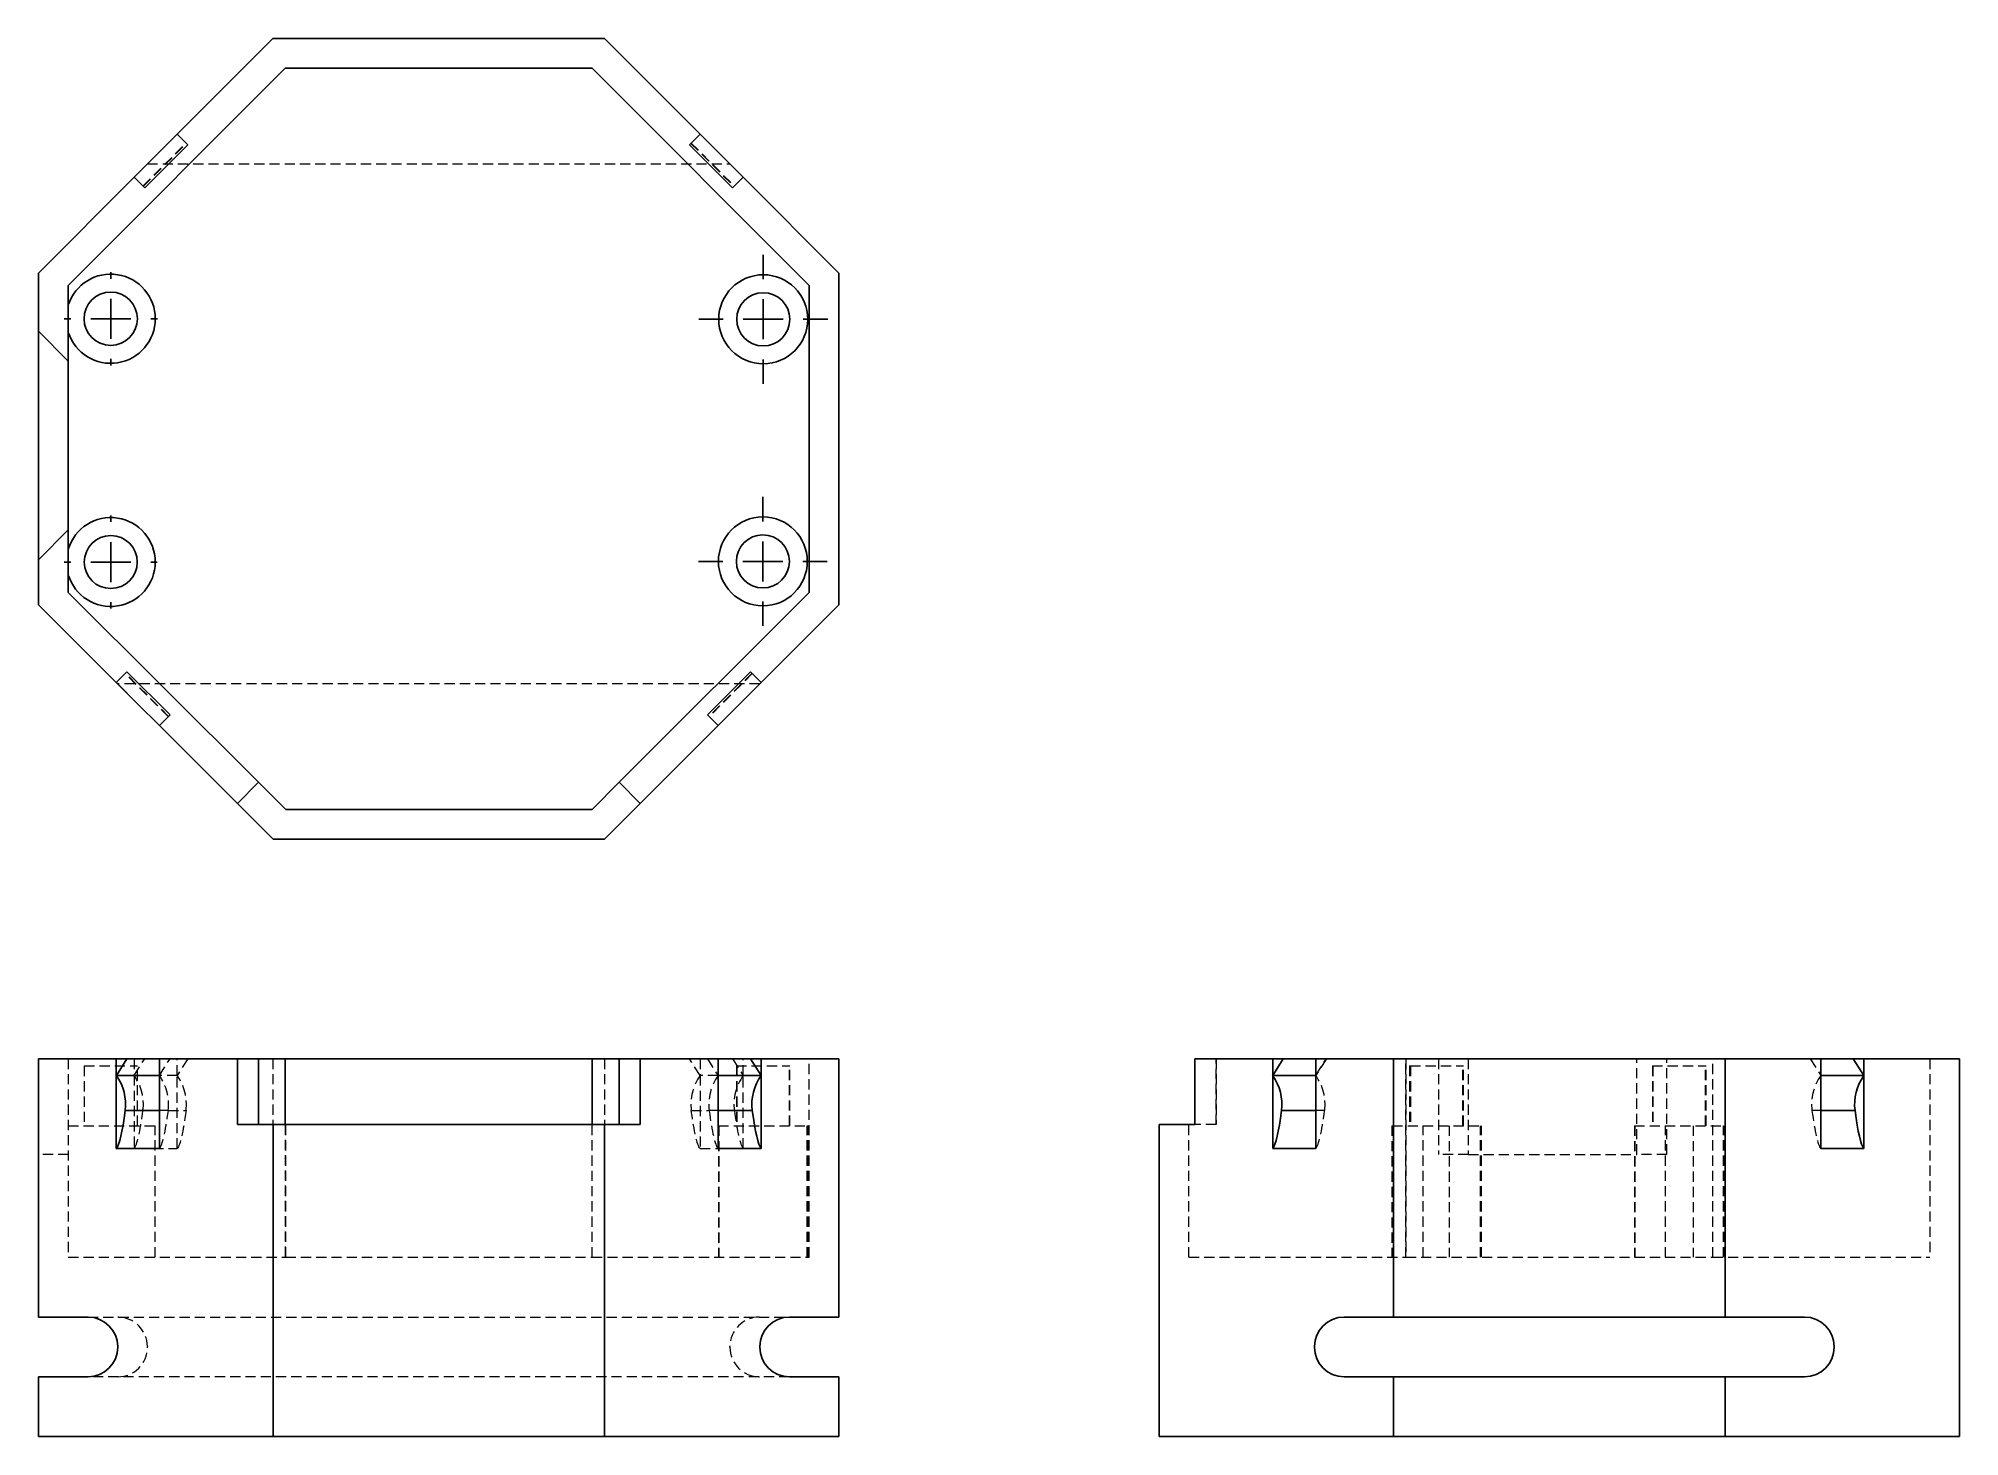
# Model space of a CAD drawing. Header units: millimetres. Extents: x 33 to 273, y 33 to 208.
import ezdxf

# ---------------------------------------------------------------- set-up
doc = ezdxf.new("R2010")
doc.units = ezdxf.units.MM
doc.linetypes.add('HIDDEN', pattern=[1.905, 1.27, -0.635])
doc.layers.add('10', color=7, linetype='Continuous')

# ---------------------------------------------------------------- blocks, each defined once
blk = doc.blocks.new('SW_CENTERMARKSYMBOL_0')
at = {"layer": '10', "color": 0}
for p, q in [((0, 5), (0, 5.83)), ((0, 0), (0, 2.5)), ((-5, 0), (-5.83, 0)), ((0, 0), (-2.5, 0)), ((0, 0), (0, -2.5)), ((0, 0), (2.5, 0)), ((5, 0), (5.83, 0)), ((0, -5), (0, -5.83))]:
    blk.add_line(p, q, dxfattribs=at)
blk = doc.blocks.new('SW_CENTERMARKSYMBOL_1')
at = {"layer": '10', "color": 0}
for p, q in [((0, 5), (0, 8.05)), ((0, 0), (0, 2.5)), ((-5, 0), (-8.05, 0)), ((0, 0), (-2.5, 0)), ((0, 0), (0, -2.5)), ((0, 0), (2.5, 0)), ((5, 0), (8.05, 0)), ((0, -5), (0, -8.05))]:
    blk.add_line(p, q, dxfattribs=at)
blk = doc.blocks.new('SW_CENTERMARKSYMBOL_2')
at = {"layer": '10', "color": 0}
for p, q in [((0, 5), (0, 5.81)), ((0, 0), (0, 2.5)), ((-5, 0), (-5.81, 0)), ((0, 0), (-2.5, 0)), ((0, 0), (0, -2.5)), ((0, 0), (2.5, 0)), ((5, 0), (5.81, 0)), ((0, -5), (0, -5.81))]:
    blk.add_line(p, q, dxfattribs=at)
blk = doc.blocks.new('SW_CENTERMARKSYMBOL_3')
at = {"layer": '10', "color": 0}
for p, q in [((0, 5), (0, 8.06)), ((0, 0), (0, 2.5)), ((-5, 0), (-8.06, 0)), ((0, 0), (-2.5, 0)), ((0, 0), (0, -2.5)), ((0, 0), (2.5, 0)), ((5, 0), (8.06, 0)), ((0, -5), (0, -8.06))]:
    blk.add_line(p, q, dxfattribs=at)

msp = doc.modelspace()

# ---------------------------------------------------------------- linework, layer by layer
at = {"color": 7, "linetype": 'Continuous', "lineweight": 25}
for p, q in [((62.29, 208), (50.34, 196.05)), ((62.29, 208), (103.71, 208)), ((115.66, 196.05), (103.71, 208)), ((36.73, 177.17), (63.83, 204.27)), ((63.83, 204.27), (102.17, 204.27)), ((102.17, 204.27), (129.27, 177.17)), ((50.34, 196.05), (44.95, 190.66)), ((51.66, 194.72), (46.28, 189.34)), ((50.34, 196.05), (51.66, 194.72)), ((114.34, 194.72), (115.66, 196.05)), ((119.72, 189.34), (114.34, 194.72)), ((121.05, 190.66), (115.66, 196.05)), ((44.95, 190.66), (33, 178.71)), ((46.28, 189.34), (44.95, 190.66)), ((121.05, 190.66), (119.72, 189.34)), ((133, 178.71), (121.05, 190.66)), ((33, 171.43), (33, 178.71)), ((133, 178.71), (133, 137.29)), ((36.73, 167.7), (36.73, 177.17)), ((129.27, 177.17), (129.27, 138.83)), ((33, 171.43), (36.73, 167.7)), ((33, 142.9), (33, 171.43)), ((36.73, 146.63), (36.73, 167.7)), ((36.73, 146.63), (33, 142.9)), ((36.73, 138.83), (36.73, 146.63)), ((33, 137.29), (33, 142.9)), ((42.73, 127.57), (33, 137.29)), ((60.49, 115.12), (36.73, 138.83)), ((129.27, 138.83), (105.55, 115.12)), ((133, 137.29), (123.29, 127.57)), ((42.73, 127.57), (44.06, 128.9)), ((45.43, 124.88), (42.73, 127.57)), ((45.43, 124.88), (42.74, 127.57)), ((44.06, 128.9), (49.44, 123.52)), ((116.58, 123.52), (121.96, 128.9)), ((117.9, 122.19), (123.29, 127.57)), ((121.96, 128.9), (123.29, 127.57)), ((48.12, 122.19), (45.43, 124.88)), ((49.44, 123.52), (48.12, 122.19)), ((117.9, 122.19), (116.58, 123.52)), ((57.86, 112.48), (48.12, 122.19)), ((117.9, 122.19), (108.19, 112.48)), ((57.86, 112.48), (60.49, 115.12)), ((60.49, 115.12), (63.89, 111.73)), ((102.17, 111.73), (105.55, 115.12)), ((105.55, 115.12), (108.19, 112.48)), ((62.34, 108), (57.86, 112.48)), ((63.89, 111.73), (102.17, 111.73)), ((108.19, 112.48), (103.71, 108)), ((103.71, 108), (62.34, 108)), ((33, 80.58), (33, 48.34)), ((42.73, 80.58), (33, 80.58)), ((42.73, 69.39), (42.73, 80.58)), ((42.73, 80.58), (44.06, 80.58)), ((44.06, 80.58), (42.74, 78.51)), ((44.06, 80.58), (48.12, 80.58)), ((48.12, 80.58), (48.12, 78.51)), ((57.86, 80.58), (48.12, 80.58)), ((57.86, 72.37), (57.86, 80.58)), ((57.86, 80.58), (60.49, 80.58)), ((60.49, 80.58), (60.49, 72.37)), ((60.49, 80.58), (63.83, 80.58)), ((63.83, 80.58), (63.83, 72.37)), ((63.83, 80.58), (102.17, 80.58)), ((102.17, 80.58), (102.17, 72.37)), ((102.17, 80.58), (105.55, 80.58)), ((105.55, 80.58), (108.19, 80.58)), ((105.55, 72.37), (105.55, 80.58)), ((108.19, 80.58), (108.19, 72.37)), ((117.9, 80.58), (108.19, 80.58)), ((117.9, 78.51), (117.9, 80.58)), ((117.9, 80.58), (121.96, 80.58)), ((123.29, 78.51), (121.96, 80.58)), ((121.96, 80.58), (123.29, 80.58)), ((133, 80.58), (123.29, 80.58)), ((123.29, 80.58), (123.29, 78.51)), ((133, 80.58), (133, 48.34)), ((177.48, 80.58), (177.48, 72.37)), ((187.19, 80.58), (177.48, 80.58)), ((187.19, 78.51), (187.19, 80.58)), ((188.52, 80.58), (187.19, 78.51)), ((187.19, 80.58), (188.52, 80.58)), ((188.52, 80.58), (192.57, 80.58)), ((192.57, 80.58), (192.57, 78.51)), ((202.29, 80.58), (192.57, 80.58)), ((202.29, 80.58), (202.29, 48.34)), ((243.71, 80.58), (202.29, 80.58)), ((243.71, 80.58), (243.71, 48.34)), ((243.71, 80.58), (255.66, 80.58)), ((255.66, 78.51), (255.66, 80.58)), ((255.66, 80.58), (259.72, 80.58)), ((261.05, 78.51), (259.72, 80.58)), ((259.72, 80.58), (261.05, 80.58)), ((261.05, 80.58), (273, 80.58)), ((261.05, 80.58), (261.05, 78.51)), ((273, 80.58), (273, 33.42)), ((45.43, 78.51), (42.74, 78.51)), ((45.43, 78.51), (48.12, 78.5)), ((48.12, 78.51), (45.43, 78.51)), ((48.12, 78.5), (48.12, 69.39)), ((117.9, 69.39), (117.9, 78.51)), ((117.9, 78.51), (123.29, 78.51)), ((123.29, 78.51), (123.29, 69.39)), ((187.19, 69.39), (187.19, 78.51)), ((187.19, 78.51), (192.57, 78.51)), ((192.57, 78.51), (192.57, 69.39)), ((255.66, 69.39), (255.66, 78.51)), ((255.66, 78.51), (261.05, 78.51)), ((261.05, 78.51), (261.05, 69.39)), ((48.12, 74.12), (43.85, 74.12)), ((62.34, 72.37), (57.86, 72.37)), ((62.34, 72.37), (62.34, 33.42)), ((103.71, 72.37), (62.34, 72.37)), ((103.71, 72.37), (103.71, 33.42)), ((108.19, 72.37), (103.71, 72.37)), ((122.18, 74.12), (117.9, 74.12)), ((173, 72.37), (173, 33.42)), ((177.48, 72.37), (173, 72.37)), ((192.57, 74.12), (188.3, 74.12)), ((259.94, 74.12), (255.66, 74.12)), ((45.43, 69.39), (42.73, 69.39)), ((123.29, 69.39), (117.9, 69.39)), ((192.57, 69.39), (187.19, 69.39)), ((261.05, 69.39), (255.66, 69.39)), ((39.2, 48.34), (33, 48.34)), ((133, 48.34), (126.81, 48.34)), ((202.29, 48.34), (196.1, 48.34)), ((243.71, 48.34), (202.29, 48.34)), ((253.63, 48.34), (243.71, 48.34)), ((42.9, 44.57), (42.9, 44.65)), ((123.11, 44.65), (123.11, 44.57)), ((192.4, 44.65), (192.4, 44.57)), ((257.33, 44.57), (257.33, 44.65)), ((33, 40.88), (33, 33.42)), ((33, 40.88), (39.2, 40.88)), ((126.81, 40.88), (133, 40.88)), ((133, 40.88), (133, 33.42)), ((196.1, 40.88), (202.29, 40.88)), ((202.29, 40.88), (202.29, 33.42)), ((202.29, 40.88), (243.71, 40.88)), ((243.71, 40.88), (243.71, 33.42)), ((243.71, 40.88), (253.63, 40.88)), ((62.34, 33.42), (33, 33.42)), ((103.71, 33.42), (62.34, 33.42)), ((133, 33.42), (103.71, 33.42)), ((202.29, 33.42), (173, 33.42)), ((243.71, 33.42), (202.29, 33.42)), ((243.71, 33.42), (273, 33.42))]:
    msp.add_line(p, q, dxfattribs=at)
at = {"color": 7, "linetype": 'HIDDEN', "lineweight": 18}
for p, q in [((46.06, 189.56), (51.44, 194.94)), ((46.1, 189.52), (51.48, 194.9)), ((114.52, 194.9), (119.9, 189.52)), ((114.56, 194.94), (119.94, 189.56)), ((46.62, 192.33), (119.38, 192.33)), ((123.11, 127.4), (42.9, 127.4)), ((49.23, 123.3), (43.85, 128.68)), ((49.26, 123.33), (43.88, 128.72)), ((122.14, 128.72), (116.76, 123.34)), ((122.18, 128.68), (116.79, 123.3)), ((36.73, 80.58), (36.73, 55.81)), ((38.7, 79.69), (38.73, 79.69)), ((38.7, 79.69), (38.7, 72.22)), ((38.73, 79.69), (45.36, 79.69)), ((38.73, 79.69), (38.73, 72.22)), ((44.95, 78.51), (46.28, 80.58)), ((44.95, 80.58), (44.95, 78.51)), ((45.36, 79.69), (45.36, 79.69)), ((45.36, 72.22), (45.36, 79.69)), ((45.36, 72.22), (45.36, 79.69)), ((48.12, 78.51), (49.44, 80.58)), ((51.66, 80.58), (50.34, 78.51)), ((50.34, 78.51), (50.34, 80.58)), ((62.29, 80.58), (62.29, 33.42)), ((103.71, 80.58), (103.71, 72.37)), ((115.66, 78.51), (114.34, 80.58)), ((115.66, 80.58), (115.66, 78.51)), ((116.58, 80.58), (117.9, 78.51)), ((119.72, 80.58), (121.05, 78.51)), ((120.19, 79.69), (126.81, 79.69)), ((120.19, 79.69), (120.19, 72.22)), ((120.24, 79.69), (120.24, 72.22)), ((121.05, 78.51), (121.05, 80.58)), ((126.81, 79.69), (126.87, 79.69)), ((126.81, 72.22), (126.81, 79.69)), ((126.87, 72.22), (126.87, 79.69)), ((129.27, 55.81), (129.27, 80.58)), ((180.12, 72.37), (180.12, 80.58)), ((180.12, 80.58), (180.12, 72.37)), ((187.19, 78.51), (188.52, 80.58)), ((187.19, 80.58), (187.19, 78.51)), ((192.57, 78.51), (193.9, 80.58)), ((193.9, 80.58), (192.57, 78.51)), ((192.57, 69.39), (192.57, 80.58)), ((202.29, 80.58), (202.29, 48.34)), ((203.83, 55.81), (203.83, 80.58)), ((203.83, 80.58), (203.83, 55.81)), ((204.3, 79.69), (204.39, 79.69)), ((204.3, 79.69), (204.3, 72.22)), ((204.39, 79.69), (211.02, 79.69)), ((204.39, 79.69), (204.39, 72.22)), ((207.9, 80.58), (207.9, 68.64)), ((210.93, 72.22), (210.93, 79.69)), ((211.02, 72.22), (211.02, 79.69)), ((211.63, 80.58), (211.63, 68.64)), ((232.7, 68.64), (232.7, 80.58)), ((234.62, 79.69), (241.25, 79.69)), ((234.62, 79.69), (234.62, 72.22)), ((234.67, 79.69), (234.67, 72.22)), ((236.43, 68.64), (236.43, 80.58)), ((241.25, 79.69), (241.33, 79.69)), ((241.25, 72.22), (241.25, 79.69)), ((241.33, 72.22), (241.33, 79.69)), ((242.17, 55.81), (242.17, 80.58)), ((254.34, 80.58), (255.66, 78.51)), ((269.27, 80.58), (269.27, 55.81)), ((44.95, 78.51), (44.95, 69.39)), ((50.34, 78.51), (45.43, 78.51)), ((50.34, 69.39), (50.34, 78.51)), ((117.9, 78.51), (115.66, 78.51)), ((115.66, 78.51), (115.66, 69.39)), ((121.05, 69.39), (121.05, 78.51)), ((187.19, 78.51), (189.88, 78.51)), ((189.88, 78.51), (187.19, 78.5)), ((187.19, 78.5), (187.19, 69.39)), ((36.73, 72.22), (47.59, 72.22)), ((47.59, 72.22), (47.6, 72.22)), ((47.59, 55.81), (47.59, 72.22)), ((47.6, 55.81), (47.6, 72.22)), ((49.23, 74.12), (48.12, 74.12)), ((49.23, 74.12), (51.44, 74.12)), ((63.83, 72.37), (63.83, 55.81)), ((63.89, 55.81), (63.89, 72.37)), ((102.17, 55.81), (102.17, 72.37)), ((114.56, 74.12), (116.79, 74.12)), ((117.9, 74.12), (116.79, 74.12)), ((117.95, 72.22), (129.05, 72.22)), ((117.95, 72.22), (117.95, 55.81)), ((118, 72.22), (118, 55.81)), ((129.05, 72.22), (129.11, 72.22)), ((129.05, 55.81), (129.05, 72.22)), ((129.11, 55.81), (129.11, 72.22)), ((176.73, 55.81), (176.73, 72.37)), ((180.12, 72.37), (177.48, 72.37)), ((180.12, 72.37), (180.12, 72.37)), ((188.3, 74.12), (188.3, 74.12)), ((193.68, 74.12), (192.57, 74.12)), ((202.06, 72.22), (202.15, 72.22)), ((202.06, 72.22), (202.06, 55.81)), ((202.15, 72.22), (213.26, 72.22)), ((202.15, 72.22), (202.15, 55.81)), ((205.99, 55.81), (205.99, 72.22)), ((209.25, 72.22), (209.25, 55.81)), ((213.17, 55.81), (213.17, 72.22)), ((213.26, 55.81), (213.26, 72.22)), ((232.38, 72.22), (243.49, 72.22)), ((232.38, 72.22), (232.38, 55.81)), ((232.43, 72.22), (232.43, 55.81)), ((236.28, 55.81), (236.28, 72.22)), ((239.72, 72.22), (239.72, 55.81)), ((243.49, 72.22), (243.57, 72.22)), ((243.49, 55.81), (243.49, 72.22)), ((243.57, 55.81), (243.57, 72.22)), ((255.66, 74.12), (254.56, 74.12)), ((36.73, 68.64), (33, 68.64)), ((45.43, 69.39), (50.34, 69.39)), ((115.66, 69.39), (117.9, 69.39)), ((211.63, 68.64), (207.9, 68.64)), ((211.63, 68.64), (232.7, 68.64)), ((236.43, 68.64), (232.7, 68.64)), ((36.73, 55.81), (63.89, 55.81)), ((63.89, 55.81), (102.17, 55.81)), ((102.17, 55.81), (129.27, 55.81)), ((176.73, 55.81), (203.83, 55.81)), ((203.83, 55.81), (242.17, 55.81)), ((242.17, 55.81), (269.27, 55.81)), ((39.2, 48.34), (126.81, 48.34)), ((46.62, 44.65), (46.62, 44.57)), ((119.38, 44.57), (119.38, 44.65)), ((126.81, 40.88), (39.2, 40.88)), ((202.29, 40.88), (202.29, 33.42))]:
    msp.add_line(p, q, dxfattribs=at)
at = {"color": 7, "linetype": 'Continuous', "lineweight": 25, "flags": 128}
msp.add_lwpolyline([(48.12, 69.39), (46.61, 69.39), (45.43, 69.39)], dxfattribs=at)
at = {"color": 7, "linetype": 'HIDDEN', "lineweight": 18, "flags": 128}
msp.add_lwpolyline([(187.19, 69.39), (188.7, 69.39), (189.88, 69.39)], dxfattribs=at)
at = {"color": 7, "linetype": 'Continuous', "lineweight": 25}
for centre, radius in [((123.55, 172.93), 5.56), ((42.03, 173), 3.33), ((123.55, 172.93), 3.32), ((123.5, 142.7), 5.55), ((42.04, 142.62), 3.31), ((123.5, 142.7), 3.31)]:
    msp.add_circle(centre, radius, dxfattribs=at)
for centre, radius, start, end in [((42.03, 173), 5.57, 197.9556, 162.0444), ((42.04, 142.62), 5.55, 197.0317, 162.9683), ((37.62, 74.88), 6.27, 353.0632, 35.3133), ((128.4, 74.88), 6.27, 144.6867, 186.9368), ((182.07, 74.88), 6.27, 353.0632, 35.3133), ((266.16, 74.88), 6.27, 144.6867, 186.9368), ((126.81, 44.65), 3.69, 90, 180), ((196.1, 44.65), 3.69, 90, 180), ((253.63, 44.65), 3.69, 0, 90), ((126.81, 44.57), 3.69, 180, 270), ((196.1, 44.57), 3.69, 180, 270), ((253.63, 44.57), 3.69, 270, 0)]:
    msp.add_arc(centre, radius, start, end, dxfattribs=at)
at = {"color": 7, "linetype": 'HIDDEN', "lineweight": 18}
for centre, radius, start, end in [((39.84, 74.88), 6.27, 353.0632, 35.3133), ((43, 74.88), 6.27, 353.0676, 35.2662), ((45.22, 74.88), 6.27, 353.0632, 35.3133), ((120.78, 74.88), 6.27, 144.6867, 186.9368), ((123.02, 74.88), 6.27, 144.6867, 186.9368), ((126.16, 74.88), 6.27, 144.6867, 186.9368), ((182.07, 74.88), 6.27, 353.0676, 35.2662), ((187.46, 74.88), 6.27, 353.0632, 35.3133), ((187.46, 74.88), 6.27, 353.0632, 35.3133), ((260.78, 74.88), 6.27, 144.6867, 186.9368), ((42.92, 44.65), 3.69, 0, 90), ((123.08, 44.65), 3.69, 90, 180), ((42.92, 44.57), 3.69, 270, 0), ((123.08, 44.57), 3.69, 180, 270)]:
    msp.add_arc(centre, radius, start, end, dxfattribs=at)
at = {"color": 7, "linetype": 'Continuous', "lineweight": 25}
for centre, start_param, end_param in [((39.2, 44.65), 0, 1.570796), ((39.2, 44.57), 4.712389, 6.283185)]:
    msp.add_ellipse(centre, major_axis=(3.7, 0), ratio=0.998083, start_param=start_param, end_param=end_param, dxfattribs=at)
for points in [[(43.85, 74.12), (43.49, 71.42), (43.12, 69.84), (42.74, 69.39)], [(123.29, 69.39), (122.91, 69.84), (122.54, 71.42), (122.18, 74.12)], [(188.3, 74.12), (187.94, 71.42), (187.57, 69.84), (187.19, 69.39)], [(261.05, 69.39), (260.67, 69.84), (260.3, 71.42), (259.94, 74.12)]]:
    msp.add_open_spline(points, degree=3, dxfattribs=at)
at = {"color": 7, "linetype": 'HIDDEN', "lineweight": 18}
for points in [[(44.95, 69.39), (45.33, 69.84), (45.7, 71.42), (46.06, 74.12)], [(48.12, 69.39), (48.5, 69.85), (48.87, 71.42), (49.23, 74.12)], [(51.44, 74.12), (51.08, 71.42), (50.72, 69.84), (50.34, 69.39)], [(115.66, 69.39), (115.28, 69.84), (114.92, 71.42), (114.56, 74.12)], [(116.79, 74.12), (117.15, 71.42), (117.52, 69.84), (117.9, 69.39)], [(119.94, 74.12), (120.3, 71.42), (120.67, 69.84), (121.05, 69.39)], [(192.57, 69.39), (192.95, 69.84), (193.32, 71.42), (193.68, 74.12)], [(254.56, 74.12), (254.92, 71.42), (255.28, 69.84), (255.66, 69.39)]]:
    msp.add_open_spline(points, degree=3, dxfattribs=at)

# ---------------------------------------------------------------- block references
at = {"layer": '10'}
for name, p in [('SW_CENTERMARKSYMBOL_3', (123.55, 172.93)), ('SW_CENTERMARKSYMBOL_0', (42.03, 173)), ('SW_CENTERMARKSYMBOL_1', (123.5, 142.7)), ('SW_CENTERMARKSYMBOL_2', (42.04, 142.62))]:
    msp.add_blockref(name, p, dxfattribs=at)

doc.saveas('drawing.dxf')
